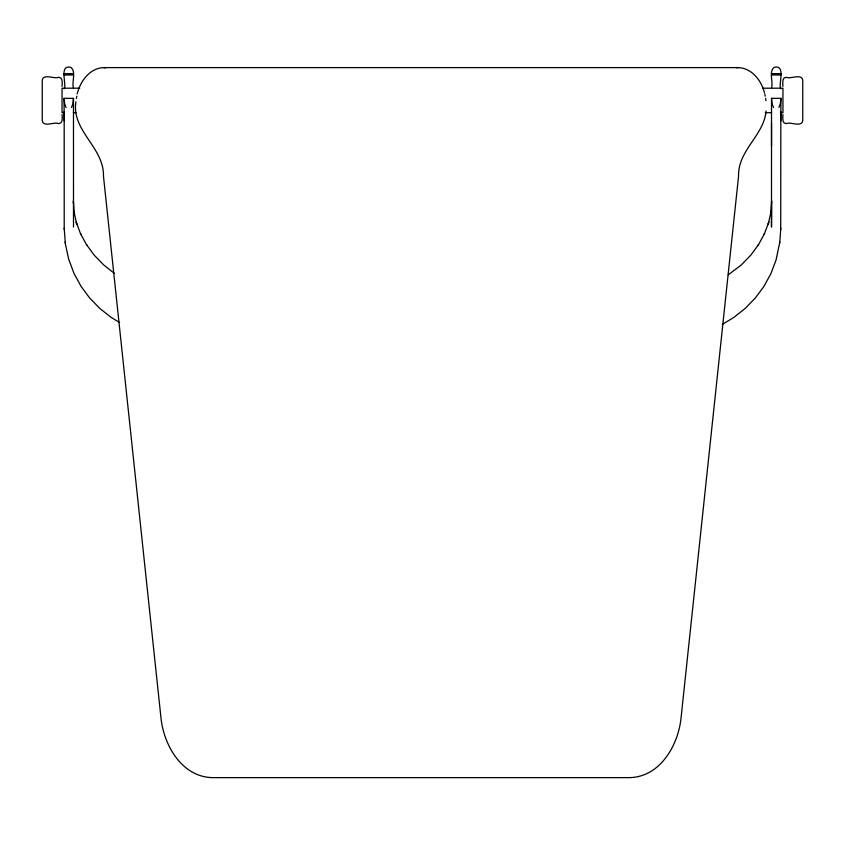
<?xml version="1.0" encoding="UTF-8"?>
<svg xmlns="http://www.w3.org/2000/svg" width="845" height="845" viewBox="0 0 845 845"><rect width="100%" height="100%" fill="white"/><g stroke="black" fill="none" stroke-linecap="round" stroke-linejoin="round"><path stroke-width="1.27" d="M771.517 122.916L771.506 227.083L771.633 201.068L770.608 215.285L771.041 211.525L768.274 224.126L768.813 222.119L764.218 234.35L764.545 233.579L758.208 245.208L758.535 244.627L750.878 255.074L741.361 264.886L728.316 274.815M780.864 88.809C777.918 85.028 786.431 64.209 774.136 67.378C768.506 71.698 773.492 82.345 771.517 87.943M780.822 120.951L780.938 98.326L771.517 98.326L771.517 146.259M75.892 101.791C71.381 131.207 104.146 147.231 103.47 176.183L160.856 716.761C163.296 744.297 181.263 776.661 212.01 777.622L630.011 777.622C660.769 776.661 678.736 744.297 681.176 716.761L738.562 176.183C737.791 150.199 764.017 135.527 766.066 110.938M64.135 88.809C67.082 85.028 58.569 64.209 70.864 67.378C76.494 71.698 71.508 82.345 73.483 87.943M64.178 120.951L64.062 98.326L73.483 98.326L72.945 103.47L71.55 107.463M780.938 98.326L780.389 103.47L778.984 107.463M780.727 229.333L780.822 111.508M722.306 324.395L733.861 317.414L745.258 308.372L755.504 297.789L763.943 286.36L770.936 273.579L776.08 259.933L779.798 242.071M779.734 243.043L780.791 228.351M76.441 98.432L76.81 96.193M77.18 93.964C80.212 81.289 89.718 68.022 103.85 67.611L738.171 67.611C751.786 68.001 761.356 80.465 764.45 92.739M736.724 67.864L738.171 67.611M64.093 73.663L73.462 73.663M771.538 73.663L780.907 73.663M64.062 74.983L73.483 74.983M771.517 74.983L780.938 74.983M79.747 88.197L62.044 88.197L62.044 112.691L64.569 112.691M762.729 88.197L782.956 88.197L782.956 112.691L780.431 112.691M73.42 112.691L75.955 112.691M765.253 112.691L771.58 112.691M103.85 67.611L105.308 67.864M119.546 322.484L111.139 317.414L99.742 308.372L89.496 297.789L81.057 286.36L74.064 273.579L68.698 259.235L65.371 243.973L64.209 228.351L64.178 111.508M114.498 273.495L103.639 264.886L94.122 255.074L86.465 244.627L86.792 245.208L80.455 233.579L80.782 234.35L76.187 222.119L76.726 224.126L73.959 211.525L74.392 215.285L73.367 201.068L73.494 203.74M66.016 107.463L64.611 103.47L64.062 98.326M773.45 107.463L772.055 103.47L771.517 98.326M764.852 93.964L765.221 96.193M765.581 98.432L765.95 100.671M65.202 242.071L65.266 243.043M64.209 228.351L64.273 229.333M782.956 86.37C782.85 83.57 781.752 77.434 786.23 77.254C790.402 79.451 801.271 73.23 802.75 80.022L802.75 120.867C801.271 127.658 790.402 121.437 786.23 123.634C781.752 123.454 782.85 117.318 782.956 114.519M73.483 98.326L73.494 227.083M62.044 86.37C62.15 83.57 63.248 77.434 58.77 77.254C54.598 79.451 43.729 73.23 42.25 80.022L42.25 120.867C43.729 127.658 54.598 121.437 58.77 123.634C63.248 123.454 62.15 117.318 62.044 114.519"/></g></svg>
